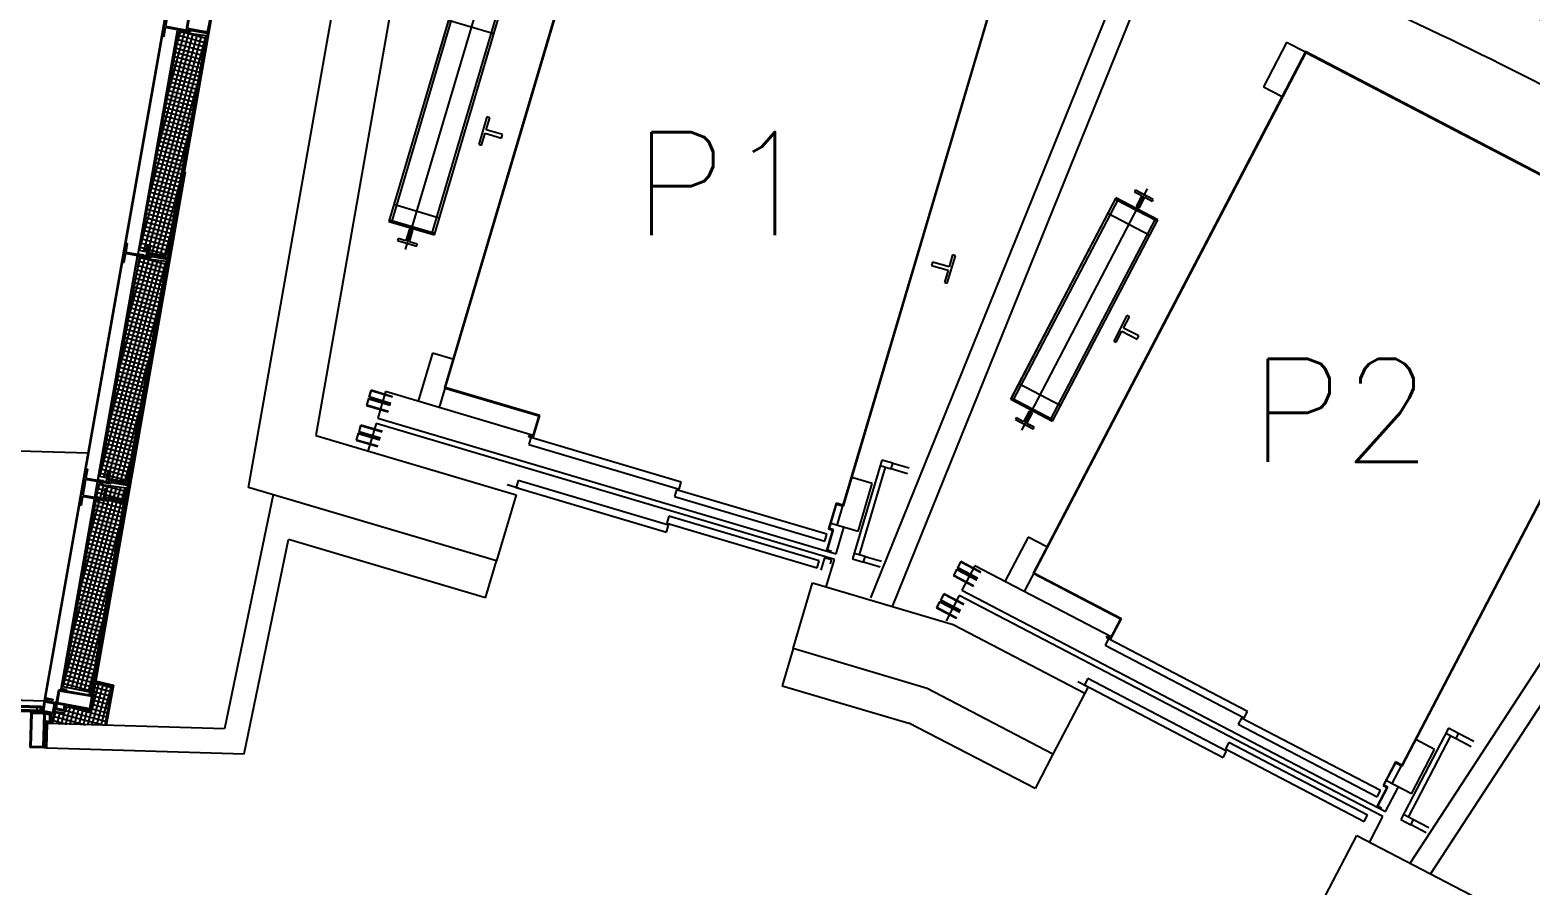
# Model space of a CAD drawing. Extents: x -1850 to 1494, y 4831 to 7402.
# Drawn here: x 780.2 to 1042.3, y 7104.8 to 7254.2 of the extents above; entities that cross this region are included whole.
import ezdxf

# ---------------------------------------------------------------- set-up
doc = ezdxf.new("R2010")
doc.units = 0
doc.header["$LTSCALE"] = 48
doc.header["$MEASUREMENT"] = 0
for name, color, linetype in [('ARROOMNO', 4, 'CONTINUOUS'), ('ARWALL', 7, 'CONTINUOUS'), ('EXDOOR', 8, 'CONTINUOUS'), ('EXWALL', 8, 'CONTINUOUS'), ('EXWINDOW', 8, 'CONTINUOUS'), ('ROOF', 8, 'CONTINUOUS')]:
    doc.layers.add(name, color=color, linetype=linetype)
doc.styles.add('ROMANS', font='romans.shx', dxfattribs={"height": 18})

msp = doc.modelspace()

# ---------------------------------------------------------------- linework, layer by layer
at = {"layer": 'ARWALL'}
for p, q in [((822.7, 7173.02), (814.21, 7132.08)), ((817.65, 7127.72), (825.41, 7165.17)), ((859.84, 7154.97), (825.41, 7165.17)), ((859.84, 7154.97), (861.76, 7161.44)), ((913.54, 7146.1), (911.62, 7139.63)), ((911.62, 7139.63), (933.77, 7133.06)), ((783.24, 7133), (783.12, 7128.76)), ((814.21, 7132.08), (783.24, 7133)), ((955.83, 7121.69), (933.77, 7133.06)), ((783.12, 7128.76), (817.65, 7127.72)), ((817.65, 7127.72), (817.65, 7127.72)), ((958.95, 7127.67), (955.83, 7121.69))]:
    msp.add_line(p, q, dxfattribs=at)
at = {"layer": 'EXDOOR'}
for p, q in [((867.75, 7182.97), (867.4, 7181.77)), ((867.75, 7182.97), (867.4, 7181.77)), ((894, 7175.19), (867.75, 7182.97)), ((894, 7175.19), (867.75, 7182.97)), ((867.4, 7181.77), (893.64, 7173.99)), ((867.4, 7181.77), (893.64, 7173.99)), ((865.52, 7175.45), (865.17, 7174.25)), ((865.52, 7175.45), (865.17, 7174.25)), ((891.77, 7167.67), (865.52, 7175.45)), ((891.77, 7167.67), (865.52, 7175.45)), ((893.64, 7173.99), (894, 7175.19)), ((893.64, 7173.99), (894, 7175.19)), ((865.17, 7174.25), (891.41, 7166.47)), ((865.17, 7174.25), (891.41, 7166.47)), ((893.21, 7173.86), (892.86, 7172.66)), ((893.21, 7173.86), (892.86, 7172.66)), ((892.86, 7172.66), (919.1, 7164.88)), ((892.86, 7172.66), (919.1, 7164.88)), ((919.46, 7166.08), (893.21, 7173.86)), ((919.46, 7166.08), (893.21, 7173.86)), ((891.84, 7169.22), (891.48, 7168.02)), ((891.84, 7169.22), (891.48, 7168.02)), ((918.08, 7161.44), (891.84, 7169.22)), ((918.08, 7161.44), (891.84, 7169.22)), ((891.41, 7166.47), (891.77, 7167.67)), ((891.41, 7166.47), (891.77, 7167.67)), ((891.48, 7168.02), (917.73, 7160.24)), ((891.48, 7168.02), (917.73, 7160.24)), ((919.1, 7164.88), (919.46, 7166.08)), ((917.73, 7160.24), (918.08, 7161.44)), ((917.73, 7160.24), (918.08, 7161.44)), ((968.64, 7147.81), (968.07, 7146.71)), ((968.07, 7146.71), (992.33, 7134.03)), ((968.07, 7146.71), (992.33, 7134.03)), ((992.91, 7135.14), (968.64, 7147.81)), ((992.91, 7135.14), (968.64, 7147.81)), ((965.02, 7140.86), (964.44, 7139.76)), ((965.02, 7140.86), (964.44, 7139.76)), ((989.28, 7128.19), (965.02, 7140.86)), ((989.28, 7128.19), (965.02, 7140.86)), ((964.44, 7139.76), (988.7, 7127.09)), ((964.44, 7139.76), (988.7, 7127.09)), ((992.33, 7134.03), (992.91, 7135.14)), ((992.33, 7134.03), (992.91, 7135.14)), ((991.88, 7133.98), (991.3, 7132.88)), ((991.88, 7133.98), (991.3, 7132.88)), ((991.3, 7132.88), (1015.57, 7120.21)), ((991.3, 7132.88), (1015.57, 7120.21)), ((1016.14, 7121.31), (991.88, 7133.98)), ((1016.14, 7121.31), (991.88, 7133.98)), ((988.7, 7127.09), (989.28, 7128.19)), ((988.7, 7127.09), (989.28, 7128.19)), ((989.64, 7129.69), (989.06, 7128.59)), ((989.64, 7129.69), (989.06, 7128.59)), ((989.06, 7128.59), (1013.32, 7115.92)), ((989.06, 7128.59), (1013.32, 7115.92)), ((1013.9, 7117.02), (989.64, 7129.69)), ((1013.9, 7117.02), (989.64, 7129.69)), ((1013.32, 7115.92), (1013.9, 7117.02)), ((1013.32, 7115.92), (1013.9, 7117.02))]:
    msp.add_line(p, q, dxfattribs=at)
at = {"layer": 'EXWALL'}
for p, q in [((818.43, 7174.28), (838.96, 7290.74)), ((881.93, 7290.13), (851.73, 7188.24)), ((881.85, 7290.27), (852.63, 7191.67)), ((782.83, 7137.37), (809.42, 7288.18)), ((782.98, 7137.48), (809.54, 7288.16)), ((848.51, 7287.33), (830.18, 7183.32)), ((817.1, 7285.68), (791.12, 7137.86)), ((816.87, 7285.54), (791.26, 7140.31)), ((927.13, 7154.99), (975.75, 7275.06)), ((979.48, 7273.63), (930.84, 7153.49)), ((951.42, 7269.53), (922.26, 7171.15)), ((922.34, 7171), (951.57, 7269.61)), ((859.31, 7261.4), (845.81, 7215.85)), ((854.23, 7258.85), (842.95, 7220.75)), ((854.24, 7258.84), (842.95, 7220.75)), ((843.43, 7220.61), (854.72, 7258.7)), ((861.69, 7256.64), (850.4, 7218.54)), ((850.88, 7218.4), (862.17, 7256.49)), ((853.37, 7255.91), (861.3, 7253.56)), ((799.13, 7215.09), (806.01, 7254.11)), ((799.39, 7215.72), (809.51, 7253.45)), ((800.09, 7219.25), (806.31, 7253.88)), ((800.11, 7215.49), (810.26, 7253.35)), ((801.14, 7216.44), (811.01, 7253.25)), ((801.15, 7225.17), (808.76, 7253.55)), ((802.74, 7233.98), (808.01, 7253.65)), ((804.32, 7242.8), (807.26, 7253.75)), ((811.03, 7253.25), (804.81, 7218.62)), ((805.91, 7251.62), (806.51, 7253.85)), ((805.96, 7254.18), (806.95, 7254.01)), ((806.01, 7254.11), (806.94, 7253.95)), ((806.2, 7253.26), (810.81, 7252.03)), ((806.31, 7253.88), (811.03, 7253.25)), ((806.94, 7253.95), (806.95, 7254.01)), ((807.28, 7253.75), (810.95, 7252.77)), ((805.67, 7250.3), (810.28, 7249.06)), ((805.8, 7251.04), (810.41, 7249.8)), ((805.94, 7251.78), (810.55, 7250.54)), ((806.07, 7252.52), (810.68, 7251.29)), ((1003.08, 7250.42), (955.47, 7159.26)), ((999.75, 7252.03), (995.7, 7244.28)), ((1003.03, 7250.31), (999.75, 7252.03)), ((1067.54, 7216.75), (1003.08, 7250.42)), ((805.27, 7248.08), (809.88, 7246.84)), ((805.4, 7248.82), (810.01, 7247.58)), ((805.54, 7249.56), (810.15, 7248.32)), ((1003.13, 7250.26), (953.93, 7156.06)), ((1003.13, 7250.26), (1067.38, 7216.7)), ((804.74, 7245.11), (809.35, 7243.88)), ((804.87, 7245.85), (809.48, 7244.62)), ((805, 7246.59), (809.62, 7245.36)), ((805.14, 7247.34), (809.75, 7246.1)), ((801.56, 7215.12), (809.51, 7244.78)), ((804.34, 7242.89), (808.95, 7241.66)), ((804.47, 7243.63), (809.08, 7242.4)), ((804.6, 7244.37), (809.22, 7243.14)), ((995.7, 7244.28), (998.98, 7242.56)), ((803.81, 7239.93), (808.42, 7238.69)), ((803.94, 7240.67), (808.55, 7239.43)), ((804.07, 7241.41), (808.68, 7240.17)), ((804.21, 7242.15), (808.82, 7240.91)), ((803.41, 7237.71), (808.02, 7236.47)), ((803.54, 7238.45), (808.15, 7237.21)), ((803.67, 7239.19), (808.28, 7237.95)), ((860.07, 7239.01), (858.65, 7234.21)), ((859.92, 7236.77), (860.55, 7238.86)), ((860.55, 7238.86), (860.07, 7239.01)), ((802.31, 7215), (807.92, 7235.96)), ((802.87, 7234.74), (807.48, 7233.51)), ((803.01, 7235.48), (807.62, 7234.25)), ((803.14, 7236.22), (807.75, 7234.99)), ((803.27, 7236.97), (807.88, 7235.73)), ((859.12, 7234.07), (859.75, 7236.17)), ((859.75, 7236.17), (862.62, 7235.31)), ((862.8, 7235.91), (859.92, 7236.77)), ((862.62, 7235.31), (862.8, 7235.91)), ((802.47, 7232.52), (807.08, 7231.29)), ((802.61, 7233.26), (807.22, 7232.03)), ((802.74, 7234), (807.35, 7232.77)), ((858.65, 7234.21), (859.12, 7234.07)), ((782.83, 7137.37), (799.29, 7230.75)), ((782.98, 7137.48), (799.42, 7230.73)), ((806.97, 7229.4), (790.84, 7137.94)), ((807.37, 7229.33), (791.29, 7137.83)), ((799.13, 7215.09), (801.82, 7230.3)), ((801.94, 7229.56), (806.55, 7228.32)), ((802.07, 7230.3), (806.68, 7229.06)), ((802.21, 7231.04), (806.82, 7229.8)), ((802.34, 7231.78), (806.95, 7230.54)), ((801.54, 7227.34), (806.15, 7226.1)), ((801.67, 7228.08), (806.28, 7226.84)), ((801.81, 7228.82), (806.42, 7227.58)), ((803.05, 7214.88), (806.34, 7227.14)), ((801.01, 7224.37), (805.62, 7223.14)), ((801.14, 7225.11), (805.75, 7223.88)), ((801.27, 7225.85), (805.88, 7224.62)), ((801.41, 7226.59), (806.02, 7225.36)), ((969.95, 7224.88), (951.55, 7189.66)), ((969.95, 7224.87), (951.7, 7189.93)), ((952, 7189.43), (970.4, 7224.64)), ((975.42, 7226.41), (953.42, 7184.3)), ((977.14, 7220.77), (969.81, 7224.6)), ((969.95, 7224.87), (969.95, 7224.88)), ((969.95, 7224.87), (969.95, 7224.88)), ((977.28, 7221.05), (969.95, 7224.87)), ((973.34, 7226.21), (973.19, 7225.93)), ((973.19, 7225.93), (974.47, 7225.26)), ((976.44, 7224.59), (973.34, 7226.21)), ((974.47, 7225.26), (973.48, 7223.38)), ((974.04, 7223.09), (975.02, 7224.97)), ((975.02, 7224.97), (976.3, 7224.31)), ((976.3, 7224.31), (976.44, 7224.59)), ((800.61, 7222.15), (805.22, 7220.91)), ((800.74, 7222.89), (805.35, 7221.66)), ((800.87, 7223.63), (805.48, 7222.4)), ((851.75, 7221.34), (843.82, 7223.69)), ((968.54, 7222.16), (975.87, 7218.33)), ((973.48, 7223.38), (974.04, 7223.09)), ((799.38, 7215.66), (800.09, 7219.25)), ((800.07, 7219.19), (804.68, 7217.95)), ((800.21, 7219.93), (804.82, 7218.69)), ((800.34, 7220.67), (804.95, 7219.43)), ((800.47, 7221.41), (805.08, 7220.17)), ((842.95, 7220.75), (842.95, 7220.75)), ((842.95, 7220.75), (850.88, 7218.4)), ((843.04, 7221.05), (850.97, 7218.7)), ((846.53, 7219.37), (845.92, 7217.33)), ((846.52, 7217.15), (847.13, 7219.19)), ((847.13, 7219.19), (846.53, 7219.37)), ((976.84, 7221.28), (958.45, 7186.06)), ((958.89, 7185.83), (977.28, 7221.05)), ((958.89, 7185.83), (977.29, 7221.04)), ((977.29, 7221.04), (977.28, 7221.05)), ((796.4, 7213.63), (796.99, 7216.95)), ((797.23, 7216.91), (796.96, 7215.37)), ((796.99, 7216.95), (797.23, 7216.91)), ((799.5, 7216.24), (800.61, 7215.94)), ((799.64, 7216.97), (800.83, 7216.66)), ((799.78, 7217.71), (804.39, 7216.48)), ((799.93, 7218.45), (804.54, 7217.22)), ((800.85, 7216.74), (800.45, 7215.41)), ((800.85, 7216.57), (800.54, 7214.78)), ((801.27, 7216.31), (800.85, 7216.74)), ((800.87, 7215.23), (801.06, 7216.28)), ((800.97, 7216.62), (804.25, 7215.74)), ((801.12, 7215.19), (801.27, 7216.31)), ((803.8, 7214.76), (804.74, 7218.28)), ((804.81, 7218.62), (804.06, 7214.72)), ((844.54, 7217.74), (844.46, 7217.44)), ((844.46, 7217.44), (847.81, 7216.45)), ((845.92, 7217.33), (844.54, 7217.74)), ((847.9, 7216.75), (846.52, 7217.15)), ((847.81, 7216.45), (847.9, 7216.75)), ((850.88, 7218.4), (850.88, 7218.4)), ((1067.38, 7216.7), (1019.87, 7125.75)), ((1019.92, 7125.59), (1067.54, 7216.75)), ((1021.33, 7108.63), (1092.31, 7217.46)), ((791.58, 7172.58), (799, 7214.71)), ((791.65, 7172.63), (799.05, 7214.63)), ((792.1, 7175.57), (799, 7214.71)), ((792.18, 7175.62), (799.05, 7214.63)), ((792.44, 7176.24), (802.55, 7213.98)), ((793.13, 7179.77), (799.36, 7214.4)), ((793.15, 7176.01), (803.3, 7213.88)), ((794.18, 7176.97), (804.05, 7213.78)), ((794.19, 7185.69), (801.8, 7214.08)), ((795.78, 7194.51), (801.05, 7214.18)), ((796.65, 7213.58), (796.4, 7213.63)), ((796.92, 7215.12), (796.65, 7213.58)), ((801.28, 7214.35), (796.92, 7215.12)), ((796.96, 7215.37), (801.33, 7214.6)), ((797.36, 7203.32), (800.3, 7214.28)), ((804.08, 7213.78), (797.85, 7179.15)), ((798.95, 7212.14), (799.55, 7214.38)), ((799, 7214.71), (799.99, 7214.53)), ((799, 7214.71), (799.99, 7214.53)), ((799.05, 7214.63), (799.98, 7214.47)), ((799.05, 7214.63), (799.98, 7214.47)), ((799.06, 7215.04), (800.05, 7214.87)), ((799.06, 7215.04), (800.05, 7214.87)), ((799.13, 7215.09), (800.06, 7214.93)), ((799.13, 7215.09), (800.06, 7214.93)), ((799.24, 7213.79), (803.86, 7212.55)), ((799.36, 7214.4), (804.08, 7213.78)), ((800.45, 7215.41), (799.38, 7215.66)), ((799.98, 7214.47), (799.99, 7214.53)), ((799.98, 7214.47), (799.99, 7214.53)), ((800.05, 7214.87), (800.06, 7214.93)), ((800.05, 7214.87), (800.06, 7214.93)), ((800.32, 7214.27), (803.99, 7213.29)), ((800.54, 7214.78), (804.48, 7214.09)), ((804.03, 7214.42), (801.07, 7214.94)), ((804.06, 7214.72), (801.12, 7215.19)), ((801.2, 7215.78), (804.11, 7215)), ((801.33, 7214.6), (801.28, 7214.35)), ((804.5, 7215.67), (804.32, 7214.62)), ((804.48, 7214.09), (804.79, 7215.87)), ((937.92, 7213.65), (937.74, 7213.05)), ((940.8, 7212.8), (937.92, 7213.65)), ((940.48, 7209.96), (941.9, 7214.76)), ((941.42, 7214.9), (940.8, 7212.8)), ((941.9, 7214.76), (941.42, 7214.9)), ((1095.71, 7215.33), (1024.9, 7106.77)), ((798.85, 7211.56), (803.46, 7210.33)), ((798.98, 7212.3), (803.59, 7211.07)), ((799.11, 7213.05), (803.72, 7211.81)), ((937.74, 7213.05), (940.62, 7212.2)), ((940.62, 7212.2), (940, 7210.1)), ((798.31, 7208.6), (802.92, 7207.37)), ((798.45, 7209.34), (803.06, 7208.11)), ((798.58, 7210.08), (803.19, 7208.85)), ((798.71, 7210.82), (803.32, 7209.59)), ((940, 7210.1), (940.48, 7209.96)), ((797.91, 7206.38), (802.52, 7205.14)), ((798.05, 7207.12), (802.66, 7205.88)), ((798.18, 7207.86), (802.79, 7206.62)), ((794.6, 7175.64), (802.55, 7205.3)), ((797.38, 7203.42), (801.99, 7202.18)), ((797.51, 7204.16), (802.12, 7202.92)), ((797.65, 7204.9), (802.26, 7203.66)), ((797.78, 7205.64), (802.39, 7204.4)), ((971.86, 7204.29), (969.55, 7199.85)), ((971.29, 7202.12), (972.31, 7204.05)), ((972.31, 7204.05), (971.86, 7204.29)), ((796.98, 7201.19), (801.59, 7199.96)), ((797.11, 7201.93), (801.72, 7200.7)), ((797.25, 7202.67), (801.86, 7201.44)), ((969.99, 7199.62), (971, 7201.56)), ((971, 7201.56), (973.66, 7200.17)), ((973.95, 7200.73), (971.29, 7202.12)), ((973.66, 7200.17), (973.95, 7200.73)), ((796.45, 7198.23), (801.06, 7196.99)), ((796.58, 7198.97), (801.19, 7197.74)), ((796.71, 7199.71), (801.32, 7198.48)), ((796.85, 7200.45), (801.46, 7199.22)), ((969.55, 7199.85), (969.99, 7199.62)), ((795.35, 7175.52), (800.96, 7196.48)), ((795.91, 7195.27), (800.52, 7194.03)), ((796.05, 7196.01), (800.66, 7194.77)), ((796.18, 7196.75), (800.79, 7195.51)), ((796.31, 7197.49), (800.92, 7196.25)), ((850.55, 7197.7), (848.07, 7189.32)), ((854.1, 7196.65), (850.55, 7197.7)), ((795.51, 7193.04), (800.12, 7191.81)), ((795.65, 7193.79), (800.26, 7192.55)), ((795.78, 7194.53), (800.39, 7193.29)), ((794.98, 7190.08), (799.59, 7188.85)), ((795.11, 7190.82), (799.72, 7189.59)), ((795.25, 7191.56), (799.86, 7190.33)), ((795.38, 7192.3), (799.99, 7191.07)), ((839.83, 7191.24), (839.47, 7190.04)), ((839.47, 7190.04), (843.25, 7188.93)), ((839.52, 7190.07), (839.85, 7191.19)), ((843.26, 7188.96), (839.52, 7190.07)), ((843.6, 7190.12), (839.83, 7191.24)), ((839.85, 7191.19), (843.59, 7190.09)), ((842.36, 7191.01), (840.99, 7186.37)), ((868.14, 7183.37), (842.36, 7191.01)), ((843.59, 7190.09), (843.6, 7190.12)), ((852.63, 7191.67), (852.74, 7191.63)), ((852.74, 7191.63), (869.14, 7186.77)), ((869.29, 7186.85), (852.77, 7191.74)), ((960.31, 7188.54), (952.98, 7192.37)), ((794.58, 7187.86), (799.19, 7186.62)), ((794.71, 7188.6), (799.32, 7187.37)), ((794.85, 7189.34), (799.46, 7188.11)), ((796.09, 7175.41), (799.38, 7187.67)), ((839.4, 7189.8), (839.04, 7188.61)), ((839.04, 7188.61), (842.82, 7187.49)), ((839.09, 7188.63), (839.43, 7189.76)), ((842.83, 7187.52), (839.09, 7188.63)), ((843.17, 7188.69), (839.4, 7189.8)), ((839.43, 7189.76), (843.16, 7188.65)), ((842.82, 7187.49), (842.83, 7187.52)), ((843.16, 7188.65), (843.17, 7188.69)), ((843.16, 7188.65), (843.17, 7188.69)), ((843.25, 7188.93), (843.26, 7188.96)), ((951.55, 7189.66), (951.56, 7189.66)), ((951.55, 7189.66), (951.56, 7189.66)), ((951.7, 7189.93), (951.56, 7189.66)), ((951.56, 7189.66), (958.89, 7185.83)), ((951.7, 7189.93), (959.03, 7186.1)), ((954.8, 7187.61), (953.82, 7185.73)), ((955.36, 7187.32), (954.8, 7187.61)), ((794.05, 7184.9), (798.66, 7183.66)), ((794.18, 7185.64), (798.79, 7184.4)), ((794.31, 7186.38), (798.93, 7185.14)), ((794.45, 7187.12), (799.06, 7185.88)), ((838.02, 7185.16), (837.67, 7183.97)), ((837.72, 7183.99), (838.05, 7185.11)), ((841.8, 7184.05), (838.02, 7185.16)), ((838.05, 7185.11), (841.79, 7184.01)), ((840.71, 7185.41), (839.28, 7180.62)), ((920.76, 7161.69), (840.71, 7185.41)), ((840.99, 7186.37), (921.05, 7162.65)), ((869.14, 7186.77), (868.05, 7183.08)), ((868.13, 7182.94), (869.29, 7186.85)), ((952.55, 7186.4), (952.4, 7186.12)), ((952.4, 7186.12), (955.5, 7184.5)), ((953.82, 7185.73), (952.55, 7186.4)), ((954.37, 7185.44), (955.36, 7187.32)), ((955.65, 7184.78), (954.37, 7185.44)), ((955.5, 7184.5), (955.65, 7184.78)), ((958.89, 7185.83), (958.89, 7185.83)), ((958.89, 7185.83), (958.89, 7185.83)), ((793.65, 7182.67), (798.26, 7181.44)), ((793.78, 7183.42), (798.39, 7182.18)), ((793.91, 7184.16), (798.53, 7182.92)), ((830.18, 7183.32), (865.17, 7172.95)), ((837.6, 7183.73), (837.24, 7182.53)), ((837.24, 7182.53), (841.02, 7181.41)), ((837.29, 7182.55), (837.62, 7183.68)), ((841.03, 7181.45), (837.29, 7182.55)), ((841.37, 7182.61), (837.6, 7183.73)), ((837.62, 7183.68), (841.36, 7182.57)), ((837.67, 7183.97), (841.44, 7182.85)), ((841.45, 7182.88), (837.72, 7183.99)), ((867.35, 7183.29), (867.32, 7183.18)), ((867.32, 7183.18), (868.13, 7182.94)), ((868.05, 7183.08), (867.35, 7183.29)), ((792.43, 7176.19), (793.13, 7179.77)), ((793.11, 7179.71), (797.72, 7178.48)), ((793.25, 7180.45), (797.86, 7179.22)), ((793.38, 7181.19), (797.99, 7179.96)), ((793.52, 7181.93), (798.13, 7180.7)), ((792.68, 7177.5), (793.87, 7177.18)), ((792.83, 7178.24), (797.43, 7177)), ((792.97, 7178.97), (797.58, 7177.74)), ((793.89, 7177.26), (793.49, 7175.93)), ((794.31, 7176.84), (793.89, 7177.26)), ((794.01, 7177.14), (797.29, 7176.26)), ((796.84, 7175.29), (797.78, 7178.8)), ((797.85, 7179.15), (797.1, 7175.25)), ((929.04, 7179.05), (923.92, 7161.79)), ((925.17, 7162.47), (929.71, 7177.81)), ((928.75, 7178.09), (930.67, 7177.52)), ((930.96, 7178.48), (929.04, 7179.05)), ((930.67, 7177.52), (930.96, 7178.48)), ((930.68, 7177.55), (933.56, 7176.7)), ((933.83, 7177.61), (930.95, 7178.46)), ((785.67, 7139.07), (792.04, 7175.23)), ((785.74, 7139.12), (792.09, 7175.16)), ((786.03, 7139.49), (795.39, 7174.41)), ((786.72, 7143.02), (792.3, 7174.82)), ((786.76, 7139.29), (796.14, 7174.31)), ((787.71, 7148.65), (794.64, 7174.51)), ((788.92, 7171.17), (789.5, 7174.49)), ((789.18, 7157.04), (793.89, 7174.61)), ((789.75, 7174.45), (789.48, 7172.91)), ((789.5, 7174.49), (789.75, 7174.45)), ((790.66, 7165.44), (793.14, 7174.71)), ((792.04, 7175.23), (793.03, 7175.06)), ((792.09, 7175.16), (793.02, 7175)), ((792.1, 7175.57), (793.09, 7175.39)), ((792.13, 7173.83), (792.39, 7174.81)), ((792.18, 7175.62), (793.1, 7175.45)), ((792.3, 7174.82), (797.02, 7174.19)), ((793.49, 7175.93), (792.43, 7176.19)), ((792.52, 7174.79), (796.92, 7173.61)), ((792.54, 7176.76), (793.65, 7176.46)), ((793.02, 7175), (793.03, 7175.06)), ((793.09, 7175.39), (793.1, 7175.45)), ((794.16, 7175.71), (794.31, 7176.84)), ((797.1, 7175.25), (794.16, 7175.71)), ((794.24, 7176.3), (797.15, 7175.52)), ((865.54, 7174.14), (863.58, 7174.72)), ((927.37, 7174.94), (923.82, 7175.99)), ((924.89, 7166.56), (927.37, 7174.94)), ((785.67, 7139.07), (791.52, 7172.25)), ((785.74, 7139.12), (791.57, 7172.18)), ((787.49, 7139.14), (796.89, 7174.21)), ((789.43, 7172.66), (789.16, 7171.13)), ((793.8, 7171.89), (789.43, 7172.66)), ((789.48, 7172.91), (793.84, 7172.14)), ((797.02, 7174.19), (791.44, 7142.39)), ((791.52, 7172.25), (792.5, 7172.08)), ((791.57, 7172.18), (792.49, 7172.01)), ((791.58, 7172.58), (792.56, 7172.41)), ((791.65, 7172.63), (792.57, 7172.47)), ((791.79, 7171.88), (796.4, 7170.64)), ((791.92, 7172.62), (796.53, 7171.39)), ((792.05, 7173.36), (796.66, 7172.13)), ((792.18, 7174.1), (796.79, 7172.87)), ((792.49, 7172.01), (792.5, 7172.08)), ((792.56, 7172.41), (792.57, 7172.47)), ((793.37, 7174.11), (793.05, 7172.32)), ((793.05, 7172.32), (796.99, 7171.63)), ((793.39, 7172.77), (793.57, 7173.82)), ((796.54, 7171.96), (793.59, 7172.48)), ((793.84, 7172.14), (793.8, 7171.89)), ((797.02, 7173.21), (796.83, 7172.16)), ((796.99, 7171.63), (797.31, 7173.41)), ((861.76, 7161.44), (818.43, 7174.28)), ((865.17, 7172.95), (861.76, 7161.44)), ((789.16, 7171.13), (788.92, 7171.17)), ((791.4, 7169.66), (796.01, 7168.42)), ((791.53, 7170.4), (796.14, 7169.16)), ((791.66, 7171.14), (796.27, 7169.9)), ((921.07, 7171.51), (919.74, 7167.03)), ((919.89, 7167.11), (921.15, 7171.36)), ((922.26, 7171.15), (921.07, 7171.51)), ((921.15, 7171.36), (922.34, 7171)), ((921.22, 7167.64), (922.23, 7171.04)), ((788.23, 7138.99), (795.81, 7167.29)), ((790.88, 7166.69), (795.49, 7165.45)), ((791.01, 7167.43), (795.62, 7166.19)), ((791.14, 7168.17), (795.75, 7166.94)), ((791.27, 7168.91), (795.88, 7167.68)), ((920.46, 7166.81), (919.39, 7163.22)), ((919.54, 7163.3), (920.6, 7166.89)), ((919.74, 7167.03), (920.46, 7166.81)), ((920.6, 7166.89), (919.89, 7167.11)), ((924.89, 7166.56), (920.14, 7167.96)), ((921.05, 7162.65), (922.42, 7167.29)), ((790.49, 7164.46), (795.1, 7163.23)), ((790.62, 7165.21), (795.23, 7163.97)), ((790.75, 7165.95), (795.36, 7164.71)), ((919.1, 7164.88), (919.46, 7166.08)), ((954.6, 7165.58), (950.55, 7157.83)), ((957.88, 7163.86), (954.6, 7165.58)), ((789.97, 7161.5), (794.58, 7160.26)), ((790.1, 7162.24), (794.71, 7161)), ((790.23, 7162.98), (794.84, 7161.74)), ((790.36, 7163.72), (794.97, 7162.49)), ((919.02, 7161.96), (918.38, 7159.81)), ((920.26, 7161.6), (919.02, 7161.96)), ((919.34, 7156.89), (920.76, 7161.69)), ((919.39, 7163.22), (920.2, 7162.98)), ((920.24, 7163.09), (919.54, 7163.3)), ((920.06, 7160.92), (920.26, 7161.6)), ((920.2, 7162.98), (920.24, 7163.09)), ((923.92, 7161.79), (925.84, 7161.23)), ((926.13, 7162.18), (924.21, 7162.75)), ((925.84, 7161.23), (926.13, 7162.18)), ((925.85, 7161.25), (928.73, 7160.4)), ((929, 7161.31), (926.12, 7162.16)), ((942.83, 7161.3), (942.25, 7160.19)), ((942.3, 7160.21), (942.84, 7161.24)), ((946.32, 7159.48), (942.83, 7161.3)), ((942.84, 7161.24), (946.3, 7159.44)), ((788.97, 7138.84), (794.34, 7158.9)), ((789.58, 7159.27), (794.19, 7158.04)), ((789.71, 7160.01), (794.32, 7158.78)), ((789.84, 7160.76), (794.45, 7159.52)), ((942.13, 7159.97), (941.55, 7158.86)), ((941.55, 7158.86), (945.04, 7157.04)), ((941.61, 7158.88), (942.15, 7159.92)), ((945.06, 7157.07), (941.61, 7158.88)), ((945.62, 7158.15), (942.13, 7159.97)), ((942.15, 7159.92), (945.6, 7158.11)), ((942.25, 7160.19), (945.74, 7158.37)), ((945.76, 7158.4), (942.3, 7160.21)), ((945.27, 7160.58), (943.03, 7156.29)), ((969.1, 7148.14), (945.27, 7160.58)), ((946.3, 7159.44), (946.32, 7159.48)), ((946.3, 7159.44), (946.32, 7159.48)), ((955.47, 7159.26), (955.57, 7159.2)), ((955.47, 7159.26), (970.74, 7151.28)), ((970.9, 7151.33), (955.63, 7159.31)), ((789.06, 7156.31), (793.67, 7155.07)), ((789.19, 7157.05), (793.8, 7155.81)), ((789.32, 7157.79), (793.93, 7156.55)), ((789.45, 7158.53), (794.06, 7157.3)), ((913.54, 7146.1), (916.95, 7157.6)), ((916.95, 7157.6), (941.49, 7150.33)), ((943.03, 7156.29), (1017.05, 7117.64)), ((945.04, 7157.04), (945.06, 7157.07)), ((945.6, 7158.11), (945.62, 7158.15)), ((945.74, 7158.37), (945.76, 7158.4)), ((788.53, 7153.34), (793.15, 7152.1)), ((788.66, 7154.08), (793.28, 7152.85)), ((788.79, 7154.82), (793.41, 7153.59)), ((788.93, 7155.56), (793.54, 7154.33)), ((939.2, 7154.35), (938.62, 7153.24)), ((938.67, 7153.26), (939.21, 7154.3)), ((942.69, 7152.53), (939.2, 7154.35)), ((939.21, 7154.3), (942.67, 7152.49)), ((939.89, 7155.68), (939.31, 7154.57)), ((939.31, 7154.57), (942.8, 7152.75)), ((939.37, 7154.59), (939.91, 7155.63)), ((942.82, 7152.78), (939.37, 7154.59)), ((943.38, 7153.86), (939.89, 7155.68)), ((939.91, 7155.63), (943.36, 7153.82)), ((942.57, 7155.41), (940.26, 7150.98)), ((1016.58, 7116.75), (942.57, 7155.41)), ((788.14, 7151.12), (792.76, 7149.88)), ((788.27, 7151.86), (792.89, 7150.62)), ((788.4, 7152.6), (793.02, 7151.36)), ((938.62, 7153.24), (942.11, 7151.42)), ((942.13, 7151.45), (938.67, 7153.26)), ((970.74, 7151.28), (968.96, 7147.87)), ((969.01, 7147.71), (970.9, 7151.33)), ((787.62, 7148.15), (792.24, 7146.91)), ((787.75, 7148.89), (792.37, 7147.65)), ((787.88, 7149.63), (792.5, 7148.4)), ((788.01, 7150.37), (792.63, 7149.14)), ((789.7, 7138.69), (792.87, 7150.5)), ((941.49, 7150.33), (964.51, 7138.31)), ((968.32, 7148.21), (968.26, 7148.1)), ((968.26, 7148.1), (969.01, 7147.71)), ((968.96, 7147.87), (968.32, 7148.21)), ((787.23, 7145.92), (791.85, 7144.69)), ((787.36, 7146.67), (791.98, 7145.43)), ((787.49, 7147.41), (792.11, 7146.17)), ((936.97, 7139.15), (913.54, 7146.1)), ((968.64, 7147.81), (968.07, 7146.71)), ((786.02, 7139.43), (786.72, 7143.02)), ((786.71, 7142.96), (791.32, 7141.72)), ((786.84, 7143.7), (791.46, 7142.46)), ((786.97, 7144.44), (791.59, 7143.2)), ((787.1, 7145.18), (791.72, 7143.95)), ((786.28, 7140.74), (790.89, 7139.51)), ((786.42, 7141.48), (791.03, 7140.25)), ((786.57, 7142.22), (791.17, 7140.99)), ((790.44, 7138.55), (791.38, 7142.05)), ((791.44, 7142.39), (790.7, 7138.49)), ((791.26, 7140.31), (794.66, 7139.63)), ((791.57, 7140.46), (794.82, 7139.74)), ((963.27, 7140.35), (965.09, 7139.42)), ((784.62, 7135.32), (785.26, 7138.92)), ((784.89, 7136.83), (785.26, 7138.92)), ((785.04, 7136.61), (785.41, 7138.7)), ((785.04, 7136.61), (785.41, 7138.7)), ((791.29, 7137.86), (785.26, 7138.92)), ((791.29, 7137.86), (785.26, 7138.92)), ((791.07, 7137.71), (785.41, 7138.7)), ((791.07, 7137.71), (785.41, 7138.7)), ((785.67, 7139.07), (786.65, 7138.9)), ((785.67, 7139.07), (786.65, 7138.9)), ((785.74, 7139.12), (786.66, 7138.96)), ((785.74, 7139.12), (786.66, 7138.96)), ((790.7, 7138.49), (786.02, 7139.43)), ((786.13, 7140.01), (790.75, 7138.77)), ((786.65, 7138.9), (786.66, 7138.96)), ((786.65, 7138.9), (786.66, 7138.96)), ((790.62, 7138.09), (790.99, 7140.05)), ((791.59, 7137.9), (790.62, 7138.09)), ((790.71, 7135.61), (791.07, 7137.71)), ((790.71, 7135.61), (791.07, 7137.71)), ((790.76, 7138.8), (794.24, 7137.86)), ((790.86, 7135.4), (791.29, 7137.86)), ((790.86, 7135.4), (791.29, 7137.86)), ((790.9, 7139.54), (794.38, 7138.6)), ((790.99, 7140.05), (794.55, 7139.55)), ((790.99, 7138.02), (791.51, 7139.98)), ((791.02, 7135.15), (791.59, 7137.9)), ((791.1, 7135.53), (792.26, 7139.87)), ((791.13, 7132.77), (793.01, 7139.77)), ((791.57, 7137.8), (794.11, 7137.12)), ((791.9, 7132.74), (793.76, 7139.66)), ((792.67, 7132.72), (794.5, 7139.56)), ((792.84, 7139.79), (794.51, 7139.34)), ((794.55, 7139.55), (793.32, 7132.7)), ((794.66, 7139.63), (793.41, 7132.7)), ((794.82, 7139.74), (793.58, 7132.69)), ((958.95, 7127.67), (936.97, 7139.15)), ((965.09, 7139.42), (958.95, 7127.67)), ((782.83, 7137.37), (784.29, 7137.12)), ((782.83, 7137.37), (784.29, 7137.12)), ((783.21, 7137.33), (782.93, 7137.11)), ((783.21, 7137.33), (782.93, 7137.11)), ((782.98, 7137.48), (784.3, 7137.24)), ((782.98, 7137.48), (784.3, 7137.24)), ((783.24, 7136.99), (783, 7137.3)), ((783.24, 7136.99), (783, 7137.3)), ((783.34, 7137.19), (783.07, 7136.98)), ((783.34, 7137.19), (783.07, 7136.98)), ((784.02, 7133.13), (784.6, 7135.11)), ((784.2, 7132.97), (784.77, 7135.08)), ((784.23, 7134.92), (784.52, 7136.53)), ((784.23, 7134.92), (784.52, 7136.53)), ((784.29, 7137.12), (784.31, 7137.24)), ((784.29, 7137.12), (784.31, 7137.24)), ((784.39, 7134.71), (784.73, 7136.68)), ((784.76, 7136.86), (784.5, 7135.34)), ((784.76, 7136.86), (784.5, 7135.34)), ((784.5, 7135.34), (784.62, 7135.32)), ((784.5, 7135.34), (784.62, 7135.32)), ((784.57, 7135.02), (793.2, 7132.71)), ((784.6, 7135.11), (786.29, 7134.87)), ((784.62, 7135.32), (784.89, 7136.83)), ((786.31, 7135.18), (784.65, 7135.47)), ((786.31, 7135.18), (784.65, 7135.47)), ((784.89, 7136.83), (784.76, 7136.86)), ((784.89, 7136.83), (784.76, 7136.86)), ((784.87, 7135.63), (785.01, 7136.43)), ((784.87, 7135.63), (785.01, 7136.43)), ((786.16, 7135.4), (784.87, 7135.63)), ((786.16, 7135.4), (784.87, 7135.63)), ((786.3, 7136.2), (785.01, 7136.43)), ((786.3, 7136.2), (785.01, 7136.43)), ((790.71, 7135.61), (785.04, 7136.61)), ((790.71, 7135.61), (785.04, 7136.61)), ((786.16, 7135.4), (786.3, 7136.2)), ((786.16, 7135.4), (786.3, 7136.2)), ((786.29, 7134.87), (786.72, 7135.93)), ((786.31, 7135.18), (786.49, 7136.17)), ((786.31, 7135.18), (786.49, 7136.17)), ((786.46, 7135.29), (793.44, 7133.42)), ((790.86, 7135.4), (786.49, 7136.17)), ((790.86, 7135.4), (786.49, 7136.17)), ((786.51, 7132.91), (787.29, 7135.83)), ((786.72, 7135.93), (791.02, 7135.15)), ((787.28, 7132.88), (788.03, 7135.69)), ((787.47, 7135.8), (793.58, 7134.16)), ((788.05, 7132.86), (788.78, 7135.56)), ((788.82, 7132.84), (789.52, 7135.42)), ((789.59, 7132.81), (790.26, 7135.29)), ((790.36, 7132.79), (791, 7135.16)), ((791.11, 7135.6), (793.71, 7134.9)), ((791.26, 7136.33), (793.84, 7135.64)), ((791.42, 7137.07), (793.98, 7136.38)), ((782.89, 7130.36), (783, 7133.07)), ((783, 7133.07), (784.02, 7133.13)), ((783.11, 7133.08), (783.42, 7133)), ((783.43, 7133), (783.46, 7133.1)), ((784.15, 7133.58), (786.68, 7132.9)), ((784.36, 7134.3), (789.94, 7132.8)), ((784.97, 7132.95), (785.51, 7134.98)), ((785.74, 7132.93), (786.26, 7134.87)), ((782.85, 7130.18), (782.82, 7129.64)), ((783.16, 7130.17), (782.85, 7130.18)), ((782.86, 7131.24), (783.19, 7131.23)), ((783.16, 7130.36), (782.89, 7130.36)), ((783.16, 7130.09), (782.89, 7130.1)), ((782.91, 7130.8), (783.18, 7130.73)), ((782.92, 7131.11), (783.22, 7132.21)), ((782.94, 7131.57), (783.2, 7131.5)), ((782.97, 7132.34), (783.22, 7132.27)), ((1028.04, 7132.2), (1019.71, 7116.25)), ((1021.06, 7116.67), (1028.46, 7130.85)), ((1025.61, 7128.49), (1022.33, 7130.2)), ((1027.58, 7131.32), (1029.35, 7130.39)), ((1029.81, 7131.28), (1028.04, 7132.2)), ((1029.35, 7130.39), (1029.81, 7131.28)), ((1029.36, 7130.41), (1032.02, 7129.03)), ((1032.46, 7129.87), (1029.8, 7131.26)), ((783, 7129.35), (782.75, 7129.1)), ((782.79, 7129.14), (782.75, 7129.1)), ((782.78, 7129.27), (783.07, 7128.99)), ((782.78, 7129.27), (783.07, 7128.99)), ((783, 7129.35), (782.79, 7129.14)), ((783.12, 7129.2), (782.87, 7128.95)), ((783.12, 7129.2), (782.87, 7128.95)), ((1021.56, 7120.74), (1025.61, 7128.49)), ((1018.77, 7126.33), (1016.6, 7122.19)), ((1016.76, 7122.24), (1018.82, 7126.17)), ((1018.18, 7122.51), (1019.82, 7125.65)), ((1019.87, 7125.75), (1018.77, 7126.33)), ((1018.82, 7126.17), (1019.92, 7125.59)), ((1015.69, 7118.57), (1017.43, 7121.89)), ((1016.6, 7122.19), (1017.27, 7121.84)), ((1017.43, 7121.89), (1016.76, 7122.24)), ((1017.05, 7117.64), (1019.29, 7121.93)), ((1021.56, 7120.74), (1017.18, 7123.03)), ((1017.27, 7121.84), (1015.53, 7118.52)), ((1015.57, 7120.21), (1016.14, 7121.31)), ((1014.27, 7112.32), (1016.58, 7116.75)), ((1015.53, 7118.52), (1016.28, 7118.13)), ((1016.34, 7118.23), (1015.69, 7118.57)), ((1016.28, 7118.13), (1016.34, 7118.23)), ((1021.94, 7116.21), (1020.17, 7117.14)), ((1019.71, 7116.25), (1021.48, 7115.32)), ((1021.48, 7115.32), (1021.94, 7116.21)), ((1021.49, 7115.35), (1024.15, 7113.96)), ((1024.59, 7114.8), (1021.93, 7116.19)), ((1006.5, 7102.84), (1012.05, 7113.48)), ((1012.05, 7113.48), (1034.75, 7101.62))]:
    msp.add_line(p, q, dxfattribs=at)
at = {"layer": 'EXWALL', "flags": 128}
for points in [[(803.92, 7254.84), (808.29, 7254.07), (808.24, 7253.83), (803.88, 7254.6), (803.61, 7253.06), (803.36, 7253.1), (803.95, 7256.43), (804.19, 7256.38), (803.92, 7254.84)], [(796.96, 7215.37), (801.33, 7214.6), (801.28, 7214.35), (796.92, 7215.12), (796.65, 7213.58), (796.4, 7213.63), (796.99, 7216.95), (797.23, 7216.91), (796.96, 7215.37)], [(790, 7175.89), (794.37, 7175.12), (794.32, 7174.88), (789.96, 7175.65), (789.69, 7174.11), (789.44, 7174.15), (790.03, 7177.47), (790.27, 7177.43), (790, 7175.89)]]:
    msp.add_lwpolyline(points, dxfattribs=at)
for points in [[(811.46, 7255.14), (811.28, 7254.1, -0.414214), (810.99, 7253.89), (808.03, 7254.42, -0.414214), (807.83, 7254.7), (808.02, 7255.75, 0.414214), (807.81, 7256.04), (807.5, 7254.26), (811.44, 7253.56), (811.75, 7255.35, 0.413343), (811.46, 7255.14)], [(804.5, 7215.67), (804.32, 7214.62, -0.414214), (804.03, 7214.42), (801.07, 7214.94, -0.414214), (800.87, 7215.23), (801.06, 7216.28, 0.414214), (800.85, 7216.57), (800.54, 7214.78), (804.48, 7214.09), (804.79, 7215.87, 0.413343), (804.5, 7215.67)], [(797.54, 7176.19), (797.36, 7175.15, -0.414214), (797.07, 7174.94), (794.12, 7175.46, -0.414214), (793.91, 7175.75), (794.1, 7176.8, 0.414214), (793.89, 7177.09), (793.58, 7175.3), (797.52, 7174.61), (797.83, 7176.39, 0.413343), (797.54, 7176.19)]]:
    msp.add_lwpolyline(points, format="xyb", dxfattribs=at)
at = {"layer": 'EXWALL'}
msp.add_lwpolyline([(637.24, 7141.34), (782.76, 7137)], dxfattribs=at)
at = {"layer": 'EXWALL', "extrusion": (0, 0, -1)}
for centre, radius, start, end in [((-736.81, 6644.82), 695.99, 99.83917, 149.54575), ((-782.96, 7128.44), 0.407, 56.2238, 113.101), ((-782.95, 7128.56), 0.389, 58.9398, 78.7891), ((-782.96, 7128.5), 0.398, 57.8432, 114.2147), ((-782.94, 7128.61), 0.389, 60.2743, 71.5421), ((-782.95, 7128.56), 0.389, 99.3353, 116.6096), ((-782.94, 7128.61), 0.389, 107.992, 117.8793)]:
    msp.add_arc(centre, radius, start, end, dxfattribs=at)
at = {"layer": 'EXWALL'}
for centre, radius, start, end in [((737.07, 6645.24), 683.56, 37.83525, 80.09961), ((736.83, 6644.83), 674, 58.16847, 68.89816), ((736.81, 6644.82), 685.5, 47.05745, 63.55751), ((800.81, 7216.32), 0.25, 350.0024, 80.0024), ((801.12, 7215.19), 0.25, 170.0024, 260.0024), ((804.07, 7214.67), 0.25, 260.0024, 350.0024), ((804.75, 7215.62), 0.25, 80.1493, 169.9789), ((793.33, 7173.86), 0.25, 350.0024, 80.0024), ((793.63, 7172.73), 0.25, 170.0024, 260.0024), ((796.59, 7172.21), 0.25, 260.0024, 350.0024), ((797.27, 7173.17), 0.25, 80.1493, 169.9789), ((782.44, 7137.26), 0.407, 324.2375, 16.0957), ((782.5, 7137.25), 0.398, 320.8422, 17.2139), ((782.56, 7137.23), 0.389, 321.9388, 341.7883), ((782.56, 7137.23), 0.389, 321.939, 341.7885), ((782.61, 7137.22), 0.389, 323.2732, 334.5413), ((782.61, 7137.22), 0.389, 323.2735, 334.5415), ((782.56, 7137.23), 0.389, 2.3345, 19.6087), ((782.56, 7137.23), 0.389, 2.3347, 19.609), ((782.61, 7137.22), 0.389, 10.9912, 20.8785), ((782.61, 7137.22), 0.389, 10.9914, 20.8787)]:
    msp.add_arc(centre, radius, start, end, dxfattribs=at)
msp.add_ellipse((783.14, 7137.15), major_axis=(0.21, -0.029), ratio=0.884654, dxfattribs=at)
msp.add_ellipse((783.14, 7137.15), major_axis=(0.21, -0.029), ratio=0.884654, dxfattribs=at)
for start_param, end_param in [(0.818231, 2.227344), (2.227351, 7.101416), (2.227351, 7.101401)]:
    msp.add_ellipse((782.94, 7129.14), major_axis=(-0.003, 0.212), ratio=0.884654, start_param=start_param, end_param=end_param, dxfattribs=at)
at = {"layer": 'EXWINDOW'}
for p, q in [((782.09, 7136.02), (727.37, 7137.65)), ((782.06, 7135.02), (727.34, 7136.65)), ((782.07, 7135.27), (727.35, 7136.9)), ((782.09, 7135.77), (727.37, 7137.4)), ((781.46, 7135.79), (781.45, 7135.29)), ((782.09, 7136.02), (782.06, 7135.02)), ((782.35, 7135.39), (782.1, 7135.69)), ((782.35, 7135.39), (782.1, 7135.69)), ((782.12, 7135.49), (782.46, 7135.78)), ((782.12, 7135.49), (782.46, 7135.78)), ((782.5, 7135.54), (782.24, 7135.84)), ((782.5, 7135.54), (782.24, 7135.84)), ((782.31, 7135.38), (782.5, 7135.54)), ((782.31, 7135.38), (782.5, 7135.54)), ((782.42, 7135.05), (782.77, 7137.02)), ((782.42, 7135.05), (784.39, 7134.71)), ((782.6, 7134.95), (782.61, 7135.02)), ((782.61, 7135.02), (782.6, 7134.95)), ((784.16, 7134.75), (782.61, 7135.02)), ((782.61, 7135.02), (784.16, 7134.75)), ((782.64, 7135.21), (782.92, 7136.81)), ((782.64, 7135.21), (784.23, 7134.92)), ((782.77, 7137.02), (784.73, 7136.68)), ((782.77, 7137.02), (784.73, 7136.68)), ((782.92, 7136.81), (784.52, 7136.53)), ((782.92, 7136.81), (784.52, 7136.53)), ((784.39, 7134.71), (784.73, 7136.68)), ((780.25, 7128.84), (780.43, 7134.96)), ((782.52, 7134.9), (780.43, 7134.96)), ((780.44, 7129.02), (780.61, 7134.77)), ((782.5, 7134.71), (780.61, 7134.77)), ((782.73, 7134.67), (782.5, 7134.71)), ((783.92, 7134.66), (782.52, 7134.9)), ((782.57, 7128.96), (782.74, 7134.66)), ((782.6, 7134.95), (782.59, 7134.89)), ((782.59, 7134.89), (783.96, 7134.65)), ((782.6, 7134.95), (783.39, 7134.81)), ((782.75, 7128.77), (782.88, 7133.2)), ((783.88, 7133.17), (782.88, 7133.2)), ((782.89, 7133.39), (782.92, 7134.64)), ((783.7, 7133.36), (782.89, 7133.39)), ((783.73, 7134.51), (782.92, 7134.64)), ((783.7, 7133.36), (783.73, 7134.51)), ((783.79, 7134.74), (783.96, 7134.71)), ((783.88, 7133.17), (783.92, 7134.66)), ((783.96, 7134.71), (783.96, 7134.65)), ((783.96, 7134.65), (783.96, 7134.65)), ((783.96, 7134.65), (784.14, 7134.62)), ((784, 7134.64), (783.96, 7134.65)), ((784.14, 7134.62), (784, 7134.64)), ((784.14, 7134.62), (784.16, 7134.75)), ((784.16, 7134.75), (784.14, 7134.62)), ((782.75, 7128.77), (780.25, 7128.84)), ((782.75, 7128.77), (780.25, 7128.84)), ((782.57, 7128.96), (780.44, 7129.02)), ((782.57, 7128.96), (780.44, 7129.02))]:
    msp.add_line(p, q, dxfattribs=at)
for centre, radius, start, end in [((782.38, 7136.4), 0.452, 232.5305, 298.7933), ((782.37, 7136.34), 0.443, 232.5597, 298.8224), ((782.35, 7136.26), 0.433, 233.8315, 255.096), ((782.34, 7136.21), 0.433, 235.3459, 247.849), ((782.35, 7136.26), 0.433, 275.6422, 300.0942), ((782.35, 7136.26), 0.433, 275.6424, 299.9001), ((782.34, 7136.21), 0.433, 284.2989, 300.0942), ((782.34, 7136.21), 0.433, 284.2991, 300.0944), ((782.35, 7136.26), 0.433, 299.9044, 300.0944), ((782.37, 7136.34), 0.443, 298.3348, 298.8226)]:
    msp.add_arc(centre, radius, start, end, dxfattribs=at)
msp.add_ellipse((782.3, 7135.62), major_axis=(-0.018, -0.235), ratio=0.884654, dxfattribs=at)
msp.add_ellipse((782.3, 7135.62), major_axis=(-0.018, -0.235), ratio=0.884654, dxfattribs=at)
at = {"layer": 'ROOF'}
msp.add_line((728.54, 7182.14), (790.37, 7180.29), dxfattribs=at)
msp.add_arc((736.83, 6644.83), 757.62, 329.99967, 89.99981, dxfattribs=at)

# ---------------------------------------------------------------- texts
at = {"layer": 'ARROOMNO', "style": 'ROMANS'}
for s, p in [('P1', (885.7, 7218.34)), ('P2', (993.37, 7178.72))]:
    msp.add_text(s, height=18, dxfattribs=at).set_placement(p)

doc.saveas('drawing.dxf')
